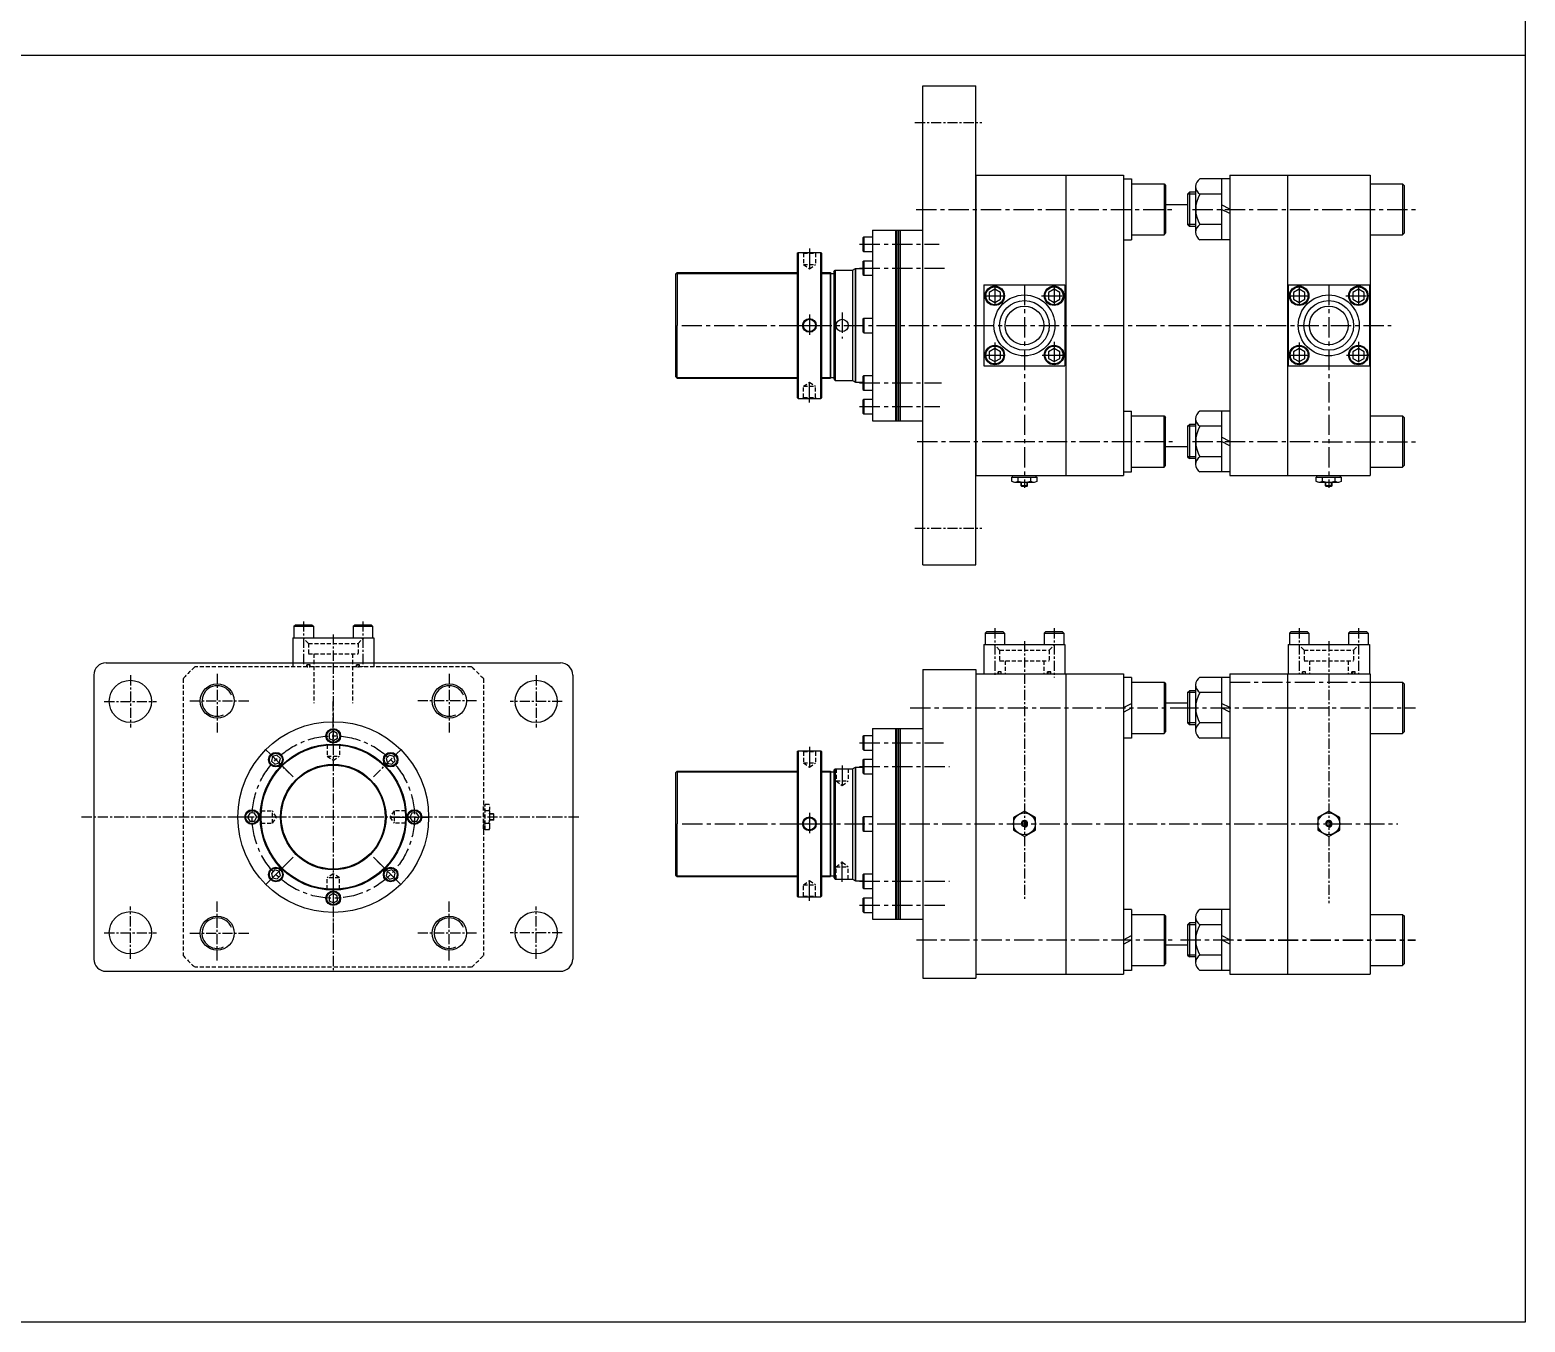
# Model space of a CAD drawing. Extents: x -819 to 9283, y 0 to 5329.
# Drawn here: x 7441 to 9283, y 0 to 1592 of the extents above; entities that cross this region are included whole.
import ezdxf

# ---------------------------------------------------------------- set-up
doc = ezdxf.new("R2010")
doc.units = 0
doc.header["$LTSCALE"] = 10
doc.header["$MEASUREMENT"] = 0
for name, pattern in [('CENTER', [2, 1.25, -0.25, 0.25, -0.25]), ('CENTERX2', [4, 2.5, -0.5, 0.5, -0.5]), ('HIDDENX2', [0.75, 0.5, -0.25])]:
    doc.linetypes.add(name, pattern=pattern)
doc.layers.get('0').update_dxf_attribs({"linetype": 'CONTINUOUS'})
for name, color, linetype in [('CEN', 1, 'CENTERX2'), ('HID', 2, 'HIDDENX2'), ('ML', 7, 'CONTINUOUS')]:
    doc.layers.add(name, color=color, linetype=linetype)

msp = doc.modelspace()

# ---------------------------------------------------------------- linework, layer by layer
for p, q in [((9283.2, 3163.8), (9283.2, 0)), ((9283.2, 1560.3), (0, 1560.3)), ((9283.2, 0), (0, 0))]:
    msp.add_line(p, q)
at = {"color": 7, "linetype": 'Continuous'}
for p, q in [((8650.8, 1035.8), (8650.8, 1040.9)), ((8650.8, 1040.9), (8657.1, 1040.9)), ((8651.8, 1040.9), (8651.8, 1042.9)), ((8651.8, 1042.9), (8680.9, 1042.9)), ((8653.9, 1034.9), (8678.8, 1034.9)), ((8657.1, 1040.9), (8681.9, 1040.9)), ((8658.6, 1035.8), (8658.6, 1040.9)), ((8662.3, 1035.1), (8662.3, 1035.1)), ((8662.3, 1030.4), (8662.3, 1034.9)), ((8670.3, 1030.4), (8670.3, 1034.9)), ((8674.1, 1035.8), (8674.1, 1040.9)), ((8680.9, 1040.9), (8680.9, 1042.9)), ((8681.9, 1035.8), (8681.9, 1040.9)), ((9025.8, 1035.8), (9025.8, 1040.9)), ((9025.8, 1040.9), (9032.1, 1040.9)), ((9026.8, 1040.9), (9026.8, 1042.9)), ((9026.8, 1042.9), (9055.9, 1042.9)), ((9028.9, 1034.9), (9053.8, 1034.9)), ((9032.1, 1040.9), (9056.9, 1040.9)), ((9033.6, 1035.8), (9033.6, 1040.9)), ((9037.3, 1035.1), (9037.3, 1035.1)), ((9037.3, 1030.4), (9037.3, 1034.9)), ((9045.3, 1030.4), (9045.3, 1034.9)), ((9049.1, 1035.8), (9049.1, 1040.9)), ((9055.9, 1040.9), (9055.9, 1042.9)), ((9056.9, 1035.8), (9056.9, 1040.9)), ((8662.3, 1030.4), (8662.8, 1029.9)), ((8670.3, 1030.4), (8662.3, 1030.4)), ((8662.8, 1029.9), (8669.8, 1029.9)), ((8670.3, 1030.4), (8669.8, 1029.9)), ((9037.3, 1030.4), (9037.8, 1029.9)), ((9045.3, 1030.4), (9037.3, 1030.4)), ((9037.8, 1029.9), (9044.8, 1029.9)), ((9045.3, 1030.4), (9044.8, 1029.9))]:
    msp.add_line(p, q, dxfattribs=at)
for points in [[(8652.8, 606), (8666.3, 598.3), (8679.8, 606), (8679.8, 621.6), (8666.3, 629.4), (8652.8, 621.6)], [(9027.8, 606), (9041.3, 598.3), (9054.8, 606), (9054.8, 621.6), (9041.3, 629.4), (9027.8, 621.6)], [(8664.9, 616.3), (8663.5, 613.8), (8664.9, 611.3), (8667.8, 611.3), (8669.2, 613.8), (8667.8, 616.3)], [(9039.9, 616.3), (9038.5, 613.8), (9039.9, 611.3), (9042.8, 611.3), (9044.2, 613.8), (9042.8, 616.3)]]:
    msp.add_lwpolyline(points, close=True, dxfattribs=at)
for centre, radius in [((8666.3, 613.8), 13.5), ((9041.3, 613.8), 13.5), ((8666.3, 613.8), 3.5), ((9041.3, 613.8), 3.5)]:
    msp.add_circle(centre, radius, dxfattribs=at)
for centre, radius, start, end in [((8653.9, 1040.5), 5.62, 235.6158, 270), ((8654.7, 1043.1), 8.22, 241.7006, 298.2994), ((8666.3, 1066.2), 31.3, 255.6172, 270.0141), ((8666.4, 1066.2), 31.3, 269.9859, 284.3828), ((8678, 1043.1), 8.22, 241.7006, 298.2994), ((9028.9, 1040.5), 5.62, 235.6158, 270), ((9029.7, 1043.1), 8.22, 241.7006, 298.2994), ((9041.3, 1066.2), 31.3, 255.6172, 270.0141), ((9041.4, 1066.2), 31.3, 269.9859, 284.3828), ((9053, 1043.1), 8.22, 241.7006, 298.2994)]:
    msp.add_arc(centre, radius, start, end, dxfattribs=at)
at = {"layer": 'CEN'}
for p, q in [((8532.8, 1370.9), (8852.3, 1370.9)), ((8873.3, 1370.9), (9148.3, 1370.9)), ((8463.3, 1327.9), (8561.3, 1327.9)), ((8401.4, 1322.7), (8401.4, 1294.3)), ((8463.3, 1298.6), (8567.7, 1298.6)), ((8629.8, 1277.9), (8629.8, 1249.1)), ((8666.3, 1277.9), (8666.3, 1027.9)), ((8702.8, 1277.9), (8702.8, 1248.7)), ((9004.8, 1277.9), (9004.8, 1249.1)), ((9041.3, 1277.9), (9041.3, 1027.9)), ((9077.8, 1277.9), (9077.8, 1248.7)), ((8616.3, 1264.4), (8645, 1264.4)), ((8687.3, 1264.4), (8716.3, 1264.4)), ((8991.3, 1264.4), (9020, 1264.4)), ((9062.3, 1264.4), (9091.3, 1264.4)), ((8401.4, 1241.3), (8401.4, 1214.4)), ((8441.8, 1243.9), (8441.8, 1211.8)), ((8244, 1227.9), (9118, 1227.9)), ((8380.8, 1227.9), (8422, 1227.9)), ((8380.8, 1227.9), (8422, 1227.9)), ((8384.8, 1227.9), (8426, 1227.9)), ((8384.8, 1227.9), (8426, 1227.9)), ((8629.8, 1206.8), (8629.8, 1177.9)), ((8702.8, 1207.6), (8702.8, 1177.9)), ((9004.8, 1206.8), (9004.8, 1177.9)), ((9077.8, 1207.6), (9077.8, 1177.9)), ((8616.3, 1191.4), (8645, 1191.4)), ((8688, 1191.4), (8716.3, 1191.4)), ((8991.3, 1191.4), (9020, 1191.4)), ((9063, 1191.4), (9091.3, 1191.4)), ((8401.4, 1133), (8401.4, 1161.4)), ((8463.3, 1157.1), (8564.3, 1157.1)), ((8463.3, 1127.9), (8561.9, 1127.9)), ((8534.1, 1084.9), (8848.8, 1084.9)), ((8873.3, 1084.9), (9148.3, 1084.5)), ((8919.3, 788.3), (9092.3, 788.3)), ((8525.7, 756.8), (8860.4, 756.8)), ((8855.6, 756.8), (9148.3, 756.8)), ((8401.4, 708.7), (8401.4, 680.3)), ((8463.3, 713.8), (8566.5, 713.8)), ((8441.8, 685.8), (8441.8, 658.2)), ((8463.3, 684.6), (8573.8, 684.6)), ((8401.4, 627.3), (8401.4, 600.4)), ((8244.8, 613.8), (9126.3, 613.8)), ((8380.8, 613.8), (8422, 613.8)), ((8380.8, 613.8), (8422, 613.8)), ((8384.8, 613.8), (8426, 613.8)), ((8384.8, 613.8), (8426, 613.8)), ((8441.8, 542.3), (8441.8, 569.9)), ((8401.4, 519), (8401.4, 547.4)), ((8463.3, 543.1), (8573.8, 543.1)), ((8463.3, 513.8), (8568.8, 513.8)), ((8533.5, 470.8), (8848.2, 470.8)), ((8858.8, 470.8), (9148.3, 470.8)), ((8858.8, 470.8), (9148.3, 470.4))]:
    msp.add_line(p, q, dxfattribs=at)
at = {"layer": 'HID'}
for p, q in [((8392.9, 1317.9), (8393.9, 1316.9)), ((8393.9, 1316.9), (8393.9, 1302.9)), ((8393.9, 1316.9), (8408.9, 1316.9)), ((8409.9, 1317.9), (8408.9, 1316.9)), ((8408.9, 1316.9), (8408.9, 1302.9)), ((8393.9, 1302.9), (8401.4, 1297.7)), ((8393.9, 1302.9), (8408.9, 1302.9)), ((8401.4, 1297.7), (8408.9, 1302.9)), ((8393.9, 1152.9), (8401.4, 1158)), ((8393.9, 1138.9), (8393.9, 1152.9)), ((8393.9, 1152.9), (8408.9, 1152.9)), ((8401.4, 1158), (8408.9, 1152.9)), ((8408.9, 1138.9), (8408.9, 1152.9)), ((8392.9, 1137.9), (8393.9, 1138.9)), ((8393.9, 1138.9), (8408.9, 1138.9)), ((8409.9, 1137.9), (8408.9, 1138.9)), ((7784.1, 836.2), (7777.2, 843.2)), ((7784.1, 836.2), (7845.2, 836.2)), ((7784.1, 836.2), (7784.1, 823.2)), ((7845.2, 836.2), (7852.2, 843.2)), ((7845.2, 836.2), (7845.2, 823.2)), ((8635.8, 827.9), (8628.8, 834.8)), ((8696.9, 827.9), (8703.8, 834.8)), ((9010.8, 827.9), (9003.8, 834.8)), ((9071.9, 827.9), (9078.8, 834.8)), ((7784.1, 823.2), (7845.2, 823.2)), ((7790.9, 823.2), (7790.9, 762.7)), ((7838.4, 823.2), (7838.4, 762.7)), ((8635.8, 827.9), (8635.8, 814.8)), ((8635.8, 827.9), (8696.9, 827.9)), ((8635.8, 814.8), (8696.9, 814.8)), ((8642.6, 814.8), (8642.6, 798.8)), ((8690.1, 814.8), (8690.1, 798.8)), ((8696.9, 827.9), (8696.9, 814.8)), ((9010.8, 827.9), (9071.9, 827.9)), ((9010.8, 827.9), (9010.8, 814.8)), ((9010.8, 814.8), (9071.9, 814.8)), ((9017.6, 814.8), (9017.6, 798.8)), ((9065.1, 814.8), (9065.1, 798.8)), ((9071.9, 827.9), (9071.9, 814.8)), ((7629.7, 792.7), (7629.7, 451.6)), ((7985.2, 807.2), (7644.1, 807.2)), ((7786.2, 809.6), (7782.2, 809.6)), ((7782.2, 807.2), (7782.2, 809.6)), ((7786.2, 807.2), (7786.2, 809.6)), ((7843.2, 807.2), (7843.2, 809.6)), ((7843.2, 809.6), (7847.2, 809.6)), ((7847.2, 809.6), (7843.2, 809.6)), ((7843.2, 807.2), (7843.2, 809.6)), ((7847.2, 807.2), (7847.2, 809.6)), ((7847.2, 807.2), (7847.2, 809.6)), ((7999.7, 792.7), (7999.7, 451.6)), ((8637.8, 801.2), (8633.8, 801.2)), ((8633.8, 798.8), (8633.8, 801.2)), ((8637.8, 798.8), (8637.8, 801.2)), ((8694.8, 798.8), (8694.8, 801.2)), ((8694.8, 801.2), (8698.8, 801.2)), ((8698.8, 801.2), (8694.8, 801.2)), ((8694.8, 798.8), (8694.8, 801.2)), ((8698.8, 798.8), (8698.8, 801.2)), ((8698.8, 798.8), (8698.8, 801.2)), ((9012.8, 801.2), (9008.8, 801.2)), ((9008.8, 798.8), (9008.8, 801.2)), ((9012.8, 798.8), (9012.8, 801.2)), ((9069.8, 798.8), (9069.8, 801.2)), ((9069.8, 801.2), (9073.8, 801.2)), ((9073.8, 801.2), (9069.8, 801.2)), ((9069.8, 798.8), (9069.8, 801.2)), ((9073.8, 798.8), (9073.8, 801.2)), ((9073.8, 798.8), (9073.8, 801.2)), ((7806.5, 711.8), (7807.2, 711.2)), ((7807.2, 711.2), (7807.2, 697.2)), ((7807.2, 711.2), (7822.2, 711.2)), ((7822.8, 711.8), (7822.2, 711.2)), ((7822.2, 711.2), (7822.2, 697.2)), ((8392.9, 703.8), (8393.9, 702.8)), ((8393.9, 702.8), (8393.9, 688.8)), ((8393.9, 702.8), (8408.9, 702.8)), ((8409.9, 703.8), (8408.9, 702.8)), ((8408.9, 702.8), (8408.9, 688.8)), ((7807.2, 697.2), (7814.7, 692)), ((7807.2, 697.2), (7822.2, 697.2)), ((7814.7, 692), (7822.2, 697.2)), ((8393.9, 688.8), (8401.4, 683.7)), ((8393.9, 688.8), (8408.9, 688.8)), ((8401.4, 683.7), (8408.9, 688.8)), ((8434.3, 681.8), (8434.3, 666.8)), ((8449.3, 681.8), (8449.3, 666.8)), ((8434.3, 666.8), (8441.8, 661)), ((8434.3, 666.8), (8449.3, 666.8)), ((8441.8, 661), (8449.3, 666.8)), ((7725, 630.3), (7725.7, 629.7)), ((7725.7, 629.7), (7739.7, 629.7)), ((7725.7, 614.7), (7725.7, 629.7)), ((7744.8, 622.2), (7739.7, 629.7)), ((7739.7, 614.7), (7739.7, 629.7)), ((7889.7, 629.7), (7884.5, 622.2)), ((7903.7, 629.7), (7889.7, 629.7)), ((7889.7, 629.7), (7889.7, 614.7)), ((7904.3, 630.3), (7903.7, 629.7)), ((7903.7, 629.7), (7903.7, 614.7)), ((7999.7, 607.6), (7999.7, 636.7)), ((8001.7, 636.7), (7999.7, 636.7)), ((8006.7, 637.7), (8001.7, 637.7)), ((8001.7, 612.9), (8001.7, 637.7)), ((8006.7, 629.9), (8001.7, 629.9)), ((8007.7, 609.7), (8007.7, 634.6)), ((7725, 614), (7725.7, 614.7)), ((7725.7, 614.7), (7739.7, 614.7)), ((7739.7, 614.7), (7744.8, 622.2)), ((7884.5, 622.2), (7889.7, 614.7)), ((7903.7, 614.7), (7889.7, 614.7)), ((7904.3, 614), (7903.7, 614.7)), ((8006.7, 614.4), (8001.7, 614.4)), ((8001.7, 606.6), (8001.7, 612.9)), ((8012.2, 626.2), (8007.4, 626.2)), ((8012.2, 618.2), (8007.4, 618.2)), ((8012.7, 625.7), (8007.5, 625.7)), ((8012.7, 618.7), (8007.5, 618.7)), ((8012.2, 626.2), (8012.7, 625.7)), ((8012.2, 626.2), (8012.2, 618.2)), ((8012.2, 618.2), (8012.7, 618.7)), ((8012.7, 618.7), (8012.7, 625.7)), ((8001.7, 607.6), (7999.7, 607.6)), ((8006.7, 606.6), (8001.7, 606.6)), ((8434.3, 560.8), (8441.8, 566.7)), ((8434.3, 560.8), (8449.3, 560.8)), ((8434.3, 545.8), (8434.3, 560.8)), ((8441.8, 566.7), (8449.3, 560.8)), ((8449.3, 545.8), (8449.3, 560.8)), ((7814.7, 552.3), (7807.2, 547.2)), ((7807.2, 533.2), (7807.2, 547.2)), ((7822.2, 547.2), (7807.2, 547.2)), ((7822.2, 547.2), (7814.7, 552.3)), ((7822.2, 533.2), (7822.2, 547.2)), ((8393.9, 538.8), (8401.4, 544)), ((8393.9, 524.8), (8393.9, 538.8)), ((8393.9, 538.8), (8408.9, 538.8)), ((8401.4, 544), (8408.9, 538.8)), ((8408.9, 524.8), (8408.9, 538.8)), ((7806.5, 532.5), (7807.2, 533.2)), ((7822.2, 533.2), (7807.2, 533.2)), ((7822.8, 532.5), (7822.2, 533.2)), ((8392.9, 523.8), (8393.9, 524.8)), ((8393.9, 524.8), (8408.9, 524.8)), ((8409.9, 523.8), (8408.9, 524.8)), ((7985.2, 437.2), (7644.1, 437.2))]:
    msp.add_line(p, q, dxfattribs=at)
for centre, radius, start, end in [((7814.7, 622.2), 251.6, 132.6752, 137.3248), ((7783.5, 808.4), 1.2, 90, 270), ((7784.8, 808.4), 1.2, 270, 90), ((7844.5, 808.4), 1.2, 90, 270), ((7845.9, 808.4), 1.2, 270, 90), ((7814.7, 622.2), 251.6, 42.6752, 47.3248), ((8635.2, 800), 1.2, 90, 270), ((8636.5, 800), 1.2, 270, 90), ((8696.2, 800), 1.2, 90, 270), ((8697.5, 800), 1.2, 270, 90), ((9010.2, 800), 1.2, 90, 270), ((9011.5, 800), 1.2, 270, 90), ((9071.2, 800), 1.2, 90, 270), ((9072.5, 800), 1.2, 270, 90), ((7999.5, 633.8), 8.22, 331.7006, 28.2994), ((7976.3, 622.2), 31.3, 359.9859, 14.3828), ((7976.3, 622.1), 31.3, 345.6172, 0.0141), ((7999.5, 610.5), 8.22, 331.7006, 28.2994), ((8002.1, 609.7), 5.62, 325.6158, 0), ((7814.7, 622.2), 251.6, 222.6752, 227.3248), ((7814.7, 622.2), 251.6, 312.6752, 317.3248)]:
    msp.add_arc(centre, radius, start, end, dxfattribs=at)
at = {"layer": 'ML'}
for p, q in [((8541.3, 932.9), (8541.3, 1522.9)), ((8541.3, 1522.9), (8606.3, 1522.9)), ((8606.3, 932.9), (8606.3, 1522.9)), ((8606.3, 1412.9), (8788.3, 1412.9)), ((8606.3, 1412.9), (8606.3, 1042.9)), ((8717.3, 1412.9), (8717.3, 1042.9)), ((8788.3, 1412.9), (8788.3, 1042.9)), ((8788.3, 1408.4), (8798.3, 1408.4)), ((8798.3, 1408.4), (8798.3, 1333.4)), ((8798.3, 1402.4), (8838.3, 1402.4)), ((8798.3, 1402.4), (8838.3, 1402.4)), ((8838.3, 1402.4), (8838.3, 1339.4)), ((8838.3, 1402.4), (8840.3, 1400.4)), ((8840.3, 1400.4), (8840.3, 1341.4)), ((8919.3, 1408.4), (8882.3, 1408.4)), ((8909.3, 1408.4), (8909.3, 1333.4)), ((8919.3, 1412.9), (9092.3, 1412.9)), ((8919.3, 1412.9), (8919.3, 1042.9)), ((8990.3, 1412.9), (8990.3, 1042.9)), ((9092.3, 1412.9), (9092.3, 1042.9)), ((9092.3, 1402.4), (9132.3, 1402.4)), ((9092.3, 1402.4), (9132.3, 1402.4)), ((9132.3, 1402.4), (9132.3, 1339.4)), ((9132.3, 1402.4), (9134.3, 1400.4)), ((9134.3, 1400.4), (9134.3, 1341.4)), ((8867.3, 1389.6), (8869.6, 1391.9)), ((8867.3, 1389.6), (8867.3, 1352.1)), ((8877.3, 1391.9), (8869.6, 1391.9)), ((8869.6, 1391.9), (8869.6, 1349.9)), ((8877.3, 1399.6), (8877.3, 1342.3)), ((8909.3, 1389.6), (8882.3, 1389.6)), ((8840.3, 1376.9), (8867.3, 1376.9)), ((8479.3, 1345.4), (8541.3, 1345.4)), ((8479.3, 1345.4), (8479.3, 1110.4)), ((8507.3, 1345.4), (8507.3, 1110.4)), ((8509.3, 1345.4), (8509.3, 1110.4)), ((8511.3, 1345.4), (8511.3, 1110.4)), ((8513.3, 1345.4), (8513.3, 1110.4)), ((8867.3, 1352.1), (8869.6, 1349.9)), ((8877.3, 1349.9), (8869.6, 1349.9)), ((8909.3, 1352.1), (8882.3, 1352.1)), ((8467.3, 1335.9), (8468.3, 1336.9)), ((8467.3, 1335.9), (8467.3, 1319.9)), ((8468.3, 1336.9), (8479.3, 1336.9)), ((8468.3, 1336.9), (8468.3, 1318.9)), ((8788.3, 1333.4), (8798.3, 1333.4)), ((8798.3, 1339.4), (8838.3, 1339.4)), ((8838.3, 1339.4), (8840.3, 1341.4)), ((8919.3, 1333.4), (8882.3, 1333.4)), ((9092.3, 1339.4), (9132.3, 1339.4)), ((9132.3, 1339.4), (9134.3, 1341.4)), ((8386.4, 1316.9), (8387.4, 1317.9)), ((8386.4, 1316.9), (8386.4, 1138.9)), ((8387.4, 1317.9), (8415.4, 1317.9)), ((8387.4, 1317.9), (8387.4, 1137.9)), ((8416.4, 1316.9), (8415.4, 1317.9)), ((8415.4, 1137.9), (8415.4, 1317.9)), ((8416.4, 1316.9), (8416.4, 1138.9)), ((8467.3, 1319.9), (8468.3, 1318.9)), ((8467.3, 1319.9), (8468.3, 1318.9)), ((8468.3, 1318.9), (8479.3, 1318.9)), ((8468.3, 1318.9), (8479.3, 1318.9)), ((8236.3, 1290.9), (8238.3, 1292.9)), ((8236.3, 1290.9), (8236.3, 1164.9)), ((8238.3, 1292.9), (8386.4, 1292.9)), ((8238.3, 1292.9), (8238.3, 1227.9)), ((8416.4, 1292.9), (8427.3, 1292.9)), ((8427.3, 1292.9), (8427.3, 1162.9)), ((8427.3, 1162.9), (8427.3, 1292.9)), ((8427.3, 1291.9), (8431.3, 1291.9)), ((8431.3, 1293.9), (8433.3, 1295.9)), ((8431.3, 1293.9), (8431.3, 1161.9)), ((8431.3, 1291.9), (8431.3, 1161.9)), ((8433.3, 1295.9), (8433.3, 1159.9)), ((8433.3, 1295.9), (8454.3, 1295.9)), ((8454.3, 1295.9), (8458.3, 1297.9)), ((8454.3, 1295.9), (8457.3, 1297.4)), ((8454.3, 1295.9), (8454.3, 1159.9)), ((8458.3, 1297.9), (8458.3, 1157.9)), ((8458.3, 1297.9), (8467.3, 1297.9)), ((8458.3, 1157.9), (8458.3, 1297.9)), ((8467.3, 1306.6), (8468.3, 1307.6)), ((8467.3, 1306.6), (8468.3, 1307.6)), ((8467.3, 1306.6), (8467.3, 1290.6)), ((8467.3, 1306.6), (8467.3, 1290.6)), ((8467.3, 1290.6), (8468.3, 1289.6)), ((8467.3, 1290.6), (8468.3, 1289.6)), ((8468.3, 1307.6), (8468.3, 1289.6)), ((8468.3, 1307.6), (8479.3, 1307.6)), ((8468.3, 1307.6), (8479.3, 1307.6)), ((8468.3, 1307.6), (8468.3, 1289.6)), ((8468.3, 1289.6), (8479.3, 1289.6)), ((8468.3, 1289.6), (8479.3, 1289.6)), ((8616.3, 1277.9), (8616.3, 1177.9)), ((8616.3, 1277.9), (8716.3, 1277.9)), ((8716.3, 1277.9), (8716.3, 1177.9)), ((8991.3, 1277.9), (8991.3, 1177.9)), ((8991.3, 1277.9), (9091.3, 1277.9)), ((9091.3, 1277.9), (9091.3, 1177.9)), ((8467.3, 1235.9), (8468.3, 1236.9)), ((8467.3, 1235.9), (8468.3, 1236.9)), ((8467.3, 1235.9), (8467.3, 1219.9)), ((8467.3, 1235.9), (8467.3, 1219.9)), ((8468.3, 1236.9), (8468.3, 1218.9)), ((8468.3, 1236.9), (8479.3, 1236.9)), ((8468.3, 1236.9), (8468.3, 1218.9)), ((8468.3, 1236.9), (8479.3, 1236.9)), ((8238.3, 1162.9), (8238.3, 1227.9)), ((8467.3, 1219.9), (8468.3, 1218.9)), ((8467.3, 1219.9), (8468.3, 1218.9)), ((8468.3, 1218.9), (8479.3, 1218.9)), ((8468.3, 1218.9), (8479.3, 1218.9)), ((8236.3, 1164.9), (8238.3, 1162.9)), ((8238.3, 1162.9), (8386.4, 1162.9)), ((8416.4, 1162.9), (8427.3, 1162.9)), ((8427.3, 1163.9), (8431.3, 1163.9)), ((8431.3, 1161.9), (8433.3, 1159.9)), ((8431.3, 1161.9), (8433.3, 1159.9)), ((8467.3, 1165.1), (8468.3, 1166.1)), ((8467.3, 1165.1), (8468.3, 1166.1)), ((8467.3, 1165.1), (8467.3, 1149.1)), ((8467.3, 1165.1), (8467.3, 1149.1)), ((8468.3, 1166.1), (8468.3, 1148.1)), ((8468.3, 1166.1), (8479.3, 1166.1)), ((8468.3, 1166.1), (8479.3, 1166.1)), ((8468.3, 1166.1), (8468.3, 1148.1)), ((8616.3, 1177.9), (8716.3, 1177.9)), ((8991.3, 1177.9), (9091.3, 1177.9)), ((8433.3, 1159.9), (8454.3, 1159.9)), ((8454.3, 1159.9), (8458.3, 1157.9)), ((8458.3, 1157.9), (8467.3, 1157.9)), ((8467.3, 1149.1), (8468.3, 1148.1)), ((8467.3, 1149.1), (8468.3, 1148.1)), ((8468.3, 1148.1), (8479.3, 1148.1)), ((8468.3, 1148.1), (8479.3, 1148.1)), ((8386.4, 1138.9), (8387.4, 1137.9)), ((8387.4, 1137.9), (8415.4, 1137.9)), ((8416.4, 1138.9), (8415.4, 1137.9)), ((8467.3, 1135.9), (8468.3, 1136.9)), ((8467.3, 1135.9), (8468.3, 1136.9)), ((8467.3, 1135.9), (8467.3, 1119.9)), ((8468.3, 1136.9), (8479.3, 1136.9)), ((8468.3, 1136.9), (8468.3, 1118.9)), ((8468.3, 1136.9), (8479.3, 1136.9)), ((8467.3, 1119.9), (8468.3, 1118.9)), ((8468.3, 1118.9), (8479.3, 1118.9)), ((8479.3, 1110.4), (8541.3, 1110.4)), ((8788.3, 1122.4), (8798.3, 1122.4)), ((8798.3, 1047.4), (8798.3, 1122.4)), ((8798.3, 1116.4), (8838.3, 1116.4)), ((8838.3, 1053.4), (8838.3, 1116.4)), ((8838.3, 1116.4), (8840.3, 1114.4)), ((8840.3, 1055.4), (8840.3, 1114.4)), ((8867.3, 1103.6), (8869.6, 1105.9)), ((8869.6, 1105.9), (8869.6, 1063.9)), ((8877.3, 1105.9), (8869.6, 1105.9)), ((8877.3, 1113.6), (8877.3, 1056.3)), ((8919.3, 1122.4), (8882.3, 1122.4)), ((8909.3, 1122.4), (8909.3, 1047.4)), ((9092.3, 1116.4), (9132.3, 1116.4)), ((9132.3, 1116.4), (9132.3, 1053.4)), ((9132.3, 1116.4), (9134.3, 1114.4)), ((9134.3, 1114.4), (9134.3, 1055.4)), ((8867.3, 1103.6), (8867.3, 1066.1)), ((8909.3, 1103.6), (8882.3, 1103.6)), ((8840.3, 1078.9), (8867.3, 1078.9)), ((8798.3, 1053.4), (8838.3, 1053.4)), ((8798.3, 1053.4), (8838.3, 1053.4)), ((8838.3, 1053.4), (8840.3, 1055.4)), ((8867.3, 1066.1), (8869.6, 1063.9)), ((8877.3, 1063.9), (8869.6, 1063.9)), ((8909.3, 1066.1), (8882.3, 1066.1)), ((9092.3, 1053.4), (9132.3, 1053.4)), ((9132.3, 1053.4), (9134.3, 1055.4)), ((8606.3, 1042.9), (8788.3, 1042.9)), ((8788.3, 1047.4), (8798.3, 1047.4)), ((8919.3, 1047.4), (8882.3, 1047.4)), ((8919.3, 1042.9), (9092.3, 1042.9)), ((8541.3, 932.9), (8606.3, 932.9)), ((7766.2, 857.2), (7768.2, 859.2)), ((7766.2, 857.2), (7790.2, 857.2)), ((7766.2, 857.2), (7766.2, 843.2)), ((7768.2, 859.2), (7788.2, 859.2)), ((7788.2, 859.2), (7790.2, 857.2)), ((7790.2, 857.2), (7790.2, 843.2)), ((7839.2, 857.2), (7841.2, 859.2)), ((7839.2, 857.2), (7863.2, 857.2)), ((7839.2, 857.2), (7839.2, 843.2)), ((7841.2, 859.2), (7861.2, 859.2)), ((7861.2, 859.2), (7863.2, 857.2)), ((7863.2, 857.2), (7863.2, 843.2)), ((8617.8, 848.8), (8619.8, 850.8)), ((8617.8, 848.8), (8617.8, 834.8)), ((8617.8, 848.8), (8641.8, 848.8)), ((8619.8, 850.8), (8639.8, 850.8)), ((8639.8, 850.8), (8641.8, 848.8)), ((8641.8, 848.8), (8641.8, 834.8)), ((8690.8, 848.8), (8692.8, 850.8)), ((8690.8, 848.8), (8690.8, 834.8)), ((8690.8, 848.8), (8714.8, 848.8)), ((8692.8, 850.8), (8712.8, 850.8)), ((8712.8, 850.8), (8714.8, 848.8)), ((8714.8, 848.8), (8714.8, 834.8)), ((8992.8, 848.8), (8994.8, 850.8)), ((8992.8, 848.8), (9016.8, 848.8)), ((8992.8, 848.8), (8992.8, 834.8)), ((8994.8, 850.8), (9014.8, 850.8)), ((9014.8, 850.8), (9016.8, 848.8)), ((9016.8, 848.8), (9016.8, 834.8)), ((9065.8, 848.8), (9067.8, 850.8)), ((9065.8, 848.8), (9089.8, 848.8)), ((9065.8, 848.8), (9065.8, 834.8)), ((9067.8, 850.8), (9087.8, 850.8)), ((9087.8, 850.8), (9089.8, 848.8)), ((9089.8, 848.8), (9089.8, 834.8)), ((7764.7, 843.2), (7864.7, 843.2)), ((7764.7, 843.2), (7764.7, 807.2)), ((7864.7, 843.2), (7864.7, 807.2)), ((8616.3, 834.8), (8716.3, 834.8)), ((8616.3, 834.8), (8616.3, 798.8)), ((8716.3, 834.8), (8716.3, 798.8)), ((8991.3, 834.8), (9091.3, 834.8)), ((8991.3, 834.8), (8991.3, 798.8)), ((9091.3, 834.8), (9091.3, 798.8)), ((7534.7, 812.2), (8094.7, 812.2)), ((7519.7, 797.2), (7519.7, 447.2)), ((8109.7, 797.2), (8109.7, 447.2)), ((8541.3, 803.8), (8541.3, 423.8)), ((8541.3, 803.8), (8606.3, 803.8)), ((8606.3, 803.8), (8606.3, 423.8)), ((8606.3, 798.8), (8788.3, 798.8)), ((8606.3, 798.8), (8606.3, 428.8)), ((8606.3, 798.8), (8788.3, 798.8)), ((8717.3, 798.8), (8717.3, 428.8)), ((8788.3, 798.8), (8788.3, 428.8)), ((8798.3, 794.3), (8788.3, 794.3)), ((8798.3, 794.3), (8798.3, 719.3)), ((8919.3, 794.3), (8882.3, 794.3)), ((8909.3, 794.3), (8909.3, 719.3)), ((8919.3, 798.8), (8919.3, 428.8)), ((8919.3, 798.8), (9092.3, 798.8)), ((8919.3, 798.8), (9092.3, 798.8)), ((8990.3, 798.8), (8990.3, 428.8)), ((9092.3, 798.8), (9092.3, 428.8)), ((8798.3, 788.3), (8838.3, 788.3)), ((8838.3, 788.3), (8838.3, 725.3)), ((8838.3, 788.3), (8840.3, 786.3)), ((8840.3, 786.3), (8840.3, 727.3)), ((8867.3, 775.6), (8869.6, 777.8)), ((8867.3, 775.6), (8867.3, 738.1)), ((8877.3, 777.8), (8869.6, 777.8)), ((8869.6, 777.8), (8869.6, 735.8)), ((8877.3, 785.6), (8877.3, 728.3)), ((8909.3, 775.6), (8882.3, 775.6)), ((9092.3, 788.3), (9132.3, 788.3)), ((9092.3, 788.3), (9132.3, 788.3)), ((9132.3, 788.3), (9132.3, 725.3)), ((9132.3, 788.3), (9134.3, 786.3)), ((9134.3, 786.3), (9134.3, 727.3)), ((8840.3, 762.8), (8867.3, 762.8)), ((8867.3, 738.1), (8869.6, 735.8)), ((8909.3, 738.1), (8882.3, 738.1)), ((8467.3, 721.8), (8468.3, 722.8)), ((8467.3, 721.8), (8467.3, 705.8)), ((8468.3, 722.8), (8479.3, 722.8)), ((8468.3, 722.8), (8468.3, 704.8)), ((8479.3, 731.3), (8541.3, 731.3)), ((8479.3, 731.3), (8479.3, 496.3)), ((8507.3, 731.3), (8507.3, 496.3)), ((8509.3, 731.3), (8509.3, 496.3)), ((8511.3, 731.3), (8511.3, 496.3)), ((8511.3, 731.3), (8511.3, 496.3)), ((8513.3, 731.3), (8513.3, 496.3)), ((8798.3, 719.3), (8788.3, 719.3)), ((8798.3, 725.3), (8838.3, 725.3)), ((8838.3, 725.3), (8840.3, 727.3)), ((8877.3, 735.8), (8869.6, 735.8)), ((8919.3, 719.3), (8882.3, 719.3)), ((9092.3, 725.3), (9132.3, 725.3)), ((9132.3, 725.3), (9134.3, 727.3)), ((8386.4, 702.8), (8387.4, 703.8)), ((8386.4, 702.8), (8386.4, 524.8)), ((8387.4, 703.8), (8415.4, 703.8)), ((8387.4, 703.8), (8387.4, 523.8)), ((8416.4, 702.8), (8415.4, 703.8)), ((8415.4, 523.8), (8415.4, 703.8)), ((8416.4, 702.8), (8416.4, 524.8)), ((8467.3, 705.8), (8468.3, 704.8)), ((8468.3, 704.8), (8479.3, 704.8)), ((8431.3, 679.8), (8433.3, 681.8)), ((8433.3, 681.8), (8433.3, 545.8)), ((8433.3, 681.8), (8454.3, 681.8)), ((8454.3, 681.8), (8458.3, 683.8)), ((8454.3, 681.8), (8457.3, 683.3)), ((8454.3, 681.8), (8454.3, 545.8)), ((8458.3, 683.8), (8458.3, 543.8)), ((8458.3, 683.8), (8467.3, 683.8)), ((8458.3, 543.8), (8458.3, 683.8)), ((8467.3, 692.6), (8468.3, 693.6)), ((8467.3, 692.6), (8467.3, 676.6)), ((8468.3, 693.6), (8479.3, 693.6)), ((8468.3, 693.6), (8468.3, 675.6)), ((8236.3, 676.8), (8238.3, 678.8)), ((8236.3, 676.8), (8236.3, 550.8)), ((8238.3, 678.8), (8386.4, 678.8)), ((8238.3, 678.8), (8238.3, 613.8)), ((8416.4, 678.8), (8427.3, 678.8)), ((8427.3, 678.8), (8427.3, 548.8)), ((8427.3, 548.8), (8427.3, 678.8)), ((8427.3, 677.8), (8431.3, 677.8)), ((8431.3, 679.8), (8431.3, 547.8)), ((8431.3, 677.8), (8431.3, 547.8)), ((8467.3, 676.6), (8468.3, 675.6)), ((8468.3, 675.6), (8479.3, 675.6)), ((7999.7, 614.1), (7999.7, 600.2)), ((8238.3, 548.8), (8238.3, 613.8)), ((8467.3, 621.8), (8468.3, 622.8)), ((8467.3, 621.8), (8467.3, 605.8)), ((8468.3, 622.8), (8468.3, 604.8)), ((8468.3, 622.8), (8479.3, 622.8)), ((8467.3, 605.8), (8468.3, 604.8)), ((8468.3, 604.8), (8479.3, 604.8)), ((8236.3, 550.8), (8238.3, 548.8)), ((8238.3, 548.8), (8386.4, 548.8)), ((8416.4, 548.8), (8427.3, 548.8)), ((8427.3, 549.8), (8431.3, 549.8)), ((8431.3, 547.8), (8433.3, 545.8)), ((8431.3, 547.8), (8433.3, 545.8)), ((8433.3, 545.8), (8454.3, 545.8)), ((8454.3, 545.8), (8458.3, 543.8)), ((8458.3, 543.8), (8467.3, 543.8)), ((8467.3, 551.1), (8468.3, 552.1)), ((8467.3, 551.1), (8467.3, 535.1)), ((8467.3, 535.1), (8468.3, 534.1)), ((8468.3, 552.1), (8479.3, 552.1)), ((8468.3, 552.1), (8468.3, 534.1)), ((8386.4, 524.8), (8387.4, 523.8)), ((8387.4, 523.8), (8415.4, 523.8)), ((8416.4, 524.8), (8415.4, 523.8)), ((8467.3, 521.8), (8468.3, 522.8)), ((8467.3, 521.8), (8467.3, 505.8)), ((8468.3, 534.1), (8479.3, 534.1)), ((8468.3, 522.8), (8479.3, 522.8)), ((8468.3, 522.8), (8468.3, 504.8)), ((8467.3, 505.8), (8468.3, 504.8)), ((8468.3, 504.8), (8479.3, 504.8)), ((8798.3, 508.3), (8788.3, 508.3)), ((8798.3, 508.3), (8798.3, 433.3)), ((8798.3, 502.3), (8838.3, 502.3)), ((8838.3, 502.3), (8838.3, 439.3)), ((8838.3, 502.3), (8840.3, 500.3)), ((8840.3, 500.3), (8840.3, 441.3)), ((8877.3, 499.6), (8877.3, 442.3)), ((8919.3, 508.3), (8882.3, 508.3)), ((8909.3, 508.3), (8909.3, 433.3)), ((9092.3, 502.3), (9132.3, 502.3)), ((9132.3, 502.3), (9132.3, 439.3)), ((9132.3, 502.3), (9134.3, 500.3)), ((9134.3, 500.3), (9134.3, 441.3)), ((8479.3, 496.3), (8541.3, 496.3)), ((8867.3, 489.6), (8869.6, 491.8)), ((8867.3, 489.6), (8867.3, 452.1)), ((8869.6, 491.8), (8869.6, 449.8)), ((8877.3, 491.8), (8869.6, 491.8)), ((8909.3, 489.6), (8882.3, 489.6)), ((8840.3, 464.8), (8867.3, 464.8)), ((8867.3, 452.1), (8869.6, 449.8)), ((8877.3, 449.8), (8869.6, 449.8)), ((8909.3, 452.1), (8882.3, 452.1)), ((7534.7, 432.2), (8094.7, 432.2)), ((8541.3, 423.8), (8606.3, 423.8)), ((8606.3, 428.8), (8788.3, 428.8)), ((8606.3, 428.8), (8788.3, 428.8)), ((8798.3, 433.3), (8788.3, 433.3)), ((8798.3, 439.3), (8838.3, 439.3)), ((8838.3, 439.3), (8840.3, 441.3)), ((8919.3, 433.3), (8882.3, 433.3)), ((8919.3, 428.8), (9092.3, 428.8)), ((8919.3, 428.8), (9092.3, 428.8)), ((9092.3, 439.3), (9132.3, 439.3)), ((9132.3, 439.3), (9134.3, 441.3))]:
    msp.add_line(p, q, dxfattribs=at)
at = {"layer": 'ML', "color": 1, "linetype": 'CENTER'}
for p, q in [((8531.4, 1477.9), (8613.9, 1477.9)), ((8531.4, 977.9), (8613.9, 977.9)), ((7778.2, 863.2), (7778.2, 807.2)), ((7851.2, 863.2), (7851.2, 807.2)), ((8629.8, 854.8), (8629.8, 794.8)), ((8702.8, 854.8), (8702.8, 794)), ((9004.8, 854.8), (9004.8, 798.8)), ((9077.8, 854.8), (9077.8, 798.8)), ((7814.7, 847.2), (7814.7, 803.2)), ((8666.3, 838.8), (8666.3, 519.9)), ((9041.3, 838.8), (9041.3, 516)), ((7814.7, 811.2), (7814.7, 433.2)), ((7564.7, 796.9), (7564.7, 732.4)), ((7671.7, 798.8), (7671.7, 725.8)), ((7957.7, 798.8), (7957.7, 725.8)), ((8064.7, 796.9), (8064.7, 732.4)), ((7532.5, 764.7), (7596.9, 764.7)), ((7638.1, 765.2), (7711.6, 765.2)), ((7814.7, 712.2), (7814.7, 764.7)), ((7991.3, 765.2), (7917.7, 765.2)), ((8096.9, 764.7), (8032.5, 764.7)), ((7765.2, 671.6), (7731.6, 705.2)), ((7864.2, 671.6), (7897.8, 705.2)), ((8117.1, 622.2), (7503.9, 622.2)), ((7765.2, 572.7), (7731.6, 539.1)), ((7864.2, 572.7), (7897.8, 539.1)), ((7671.7, 445.6), (7671.7, 518.5)), ((7814.7, 532.2), (7814.7, 479.7)), ((7957.7, 445.6), (7957.7, 518.5)), ((7564.7, 447.4), (7564.7, 511.9)), ((8064.7, 447.4), (8064.7, 511.9)), ((7532.5, 479.7), (7596.9, 479.7)), ((7638.1, 479.2), (7711.6, 479.2)), ((7991.3, 479.2), (7917.7, 479.2)), ((8096.9, 479.7), (8032.5, 479.7))]:
    msp.add_line(p, q, dxfattribs=at)
at = {"layer": 'ML', "color": 2}
for p, q in [((8877.3, 1389.6), (8867.3, 1389.6)), ((8919.3, 1371), (8909.3, 1376.3)), ((8919.3, 1365.6), (8909.3, 1370.9)), ((8877.3, 1352.1), (8867.3, 1352.1)), ((8237.3, 1291.9), (8386.4, 1291.9)), ((8416.4, 1291.9), (8427.3, 1291.9)), ((8237.3, 1163.9), (8386.4, 1163.9)), ((8416.4, 1163.9), (8427.3, 1163.9)), ((8877.3, 1103.6), (8867.3, 1103.6)), ((8919.3, 1085), (8909.3, 1090.3)), ((8919.3, 1079.6), (8909.3, 1084.9)), ((8877.3, 1066.1), (8867.3, 1066.1)), ((8662.8, 1035), (8662.8, 1035.1)), ((8662.8, 1029.9), (8662.8, 1034.9)), ((8669.8, 1029.9), (8669.8, 1034.9)), ((9037.8, 1035), (9037.8, 1035.1)), ((9037.8, 1029.9), (9037.8, 1034.9)), ((9044.8, 1029.9), (9044.8, 1034.9)), ((8877.3, 775.6), (8867.3, 775.6)), ((8788.3, 757), (8798.3, 762.2)), ((8788.3, 751.6), (8798.3, 756.8)), ((8919.3, 757), (8909.3, 762.2)), ((8919.3, 751.6), (8909.3, 756.8)), ((8877.3, 738.1), (8867.3, 738.1)), ((8237.3, 677.8), (8386.4, 677.8)), ((8416.4, 677.8), (8427.3, 677.8)), ((8237.3, 549.8), (8386.4, 549.8)), ((8416.4, 549.8), (8427.3, 549.8)), ((8877.3, 489.6), (8867.3, 489.6)), ((8788.3, 471), (8798.3, 476.2)), ((8788.3, 465.6), (8798.3, 470.8)), ((8919.3, 471), (8909.3, 476.2)), ((8919.3, 465.6), (8909.3, 470.8)), ((8877.3, 452.1), (8867.3, 452.1))]:
    msp.add_line(p, q, dxfattribs=at)
at = {"layer": 'ML', "color": 1, "linetype": 'CENTERX2'}
for p, q in [((7765.2, 671.6), (7731.6, 705.2)), ((7744.7, 622.2), (7697.2, 622.2)), ((7744.7, 622.2), (7697.2, 622.2)), ((7884.7, 622.2), (7932.2, 622.2)), ((7884.7, 622.2), (7932.2, 622.2)), ((7765.2, 572.7), (7731.6, 539.1)), ((7864.2, 572.7), (7897.8, 539.1)), ((7814.7, 552.2), (7814.7, 504.7)), ((7814.7, 552.2), (7814.7, 504.7))]:
    msp.add_line(p, q, dxfattribs=at)
at = {"layer": 'ML'}
for points in [[(8622.8, 1260.3), (8629.8, 1256.3), (8636.8, 1260.3), (8636.8, 1268.4), (8629.8, 1272.4), (8622.8, 1268.4)], [(8695.8, 1260.3), (8702.8, 1256.3), (8709.8, 1260.3), (8709.8, 1268.4), (8702.8, 1272.4), (8695.8, 1268.4)], [(8997.8, 1260.3), (9004.8, 1256.3), (9011.8, 1260.3), (9011.8, 1268.4), (9004.8, 1272.4), (8997.8, 1268.4)], [(9070.8, 1260.3), (9077.8, 1256.3), (9084.8, 1260.3), (9084.8, 1268.4), (9077.8, 1272.4), (9070.8, 1268.4)], [(8622.8, 1187.3), (8629.8, 1183.3), (8636.8, 1187.3), (8636.8, 1195.4), (8629.8, 1199.4), (8622.8, 1195.4)], [(8695.8, 1187.3), (8702.8, 1183.3), (8709.8, 1187.3), (8709.8, 1195.4), (8702.8, 1199.4), (8695.8, 1195.4)], [(8997.8, 1187.3), (9004.8, 1183.3), (9011.8, 1187.3), (9011.8, 1195.4), (9004.8, 1199.4), (8997.8, 1195.4)], [(9070.8, 1187.3), (9077.8, 1183.3), (9084.8, 1187.3), (9084.8, 1195.4), (9077.8, 1199.4), (9070.8, 1195.4)], [(7809.8, 719.1), (7814.8, 716.4), (7819.8, 719.4), (7819.6, 725.2), (7814.5, 727.9), (7809.6, 724.9)], [(7742.6, 687.2), (7748.2, 688.9), (7749.5, 694.5), (7745.3, 698.5), (7739.8, 696.8), (7738.4, 691.2)], [(7879.8, 694.2), (7881.4, 688.7), (7887, 687.3), (7891, 691.5), (7889.4, 697), (7883.8, 698.4)], [(7717.7, 617.2), (7720.5, 622.3), (7717.4, 627.2), (7711.7, 627.1), (7708.9, 622), (7711.9, 617.1)], [(7911.7, 627.1), (7908.9, 622), (7911.9, 617.1), (7917.7, 617.2), (7920.5, 622.3), (7917.4, 627.2)], [(7749.6, 550.1), (7748, 555.6), (7742.3, 557), (7738.4, 552.8), (7740, 547.3), (7745.6, 545.9)], [(7886.7, 557.1), (7881.2, 555.4), (7879.9, 549.8), (7884, 545.8), (7889.6, 547.5), (7890.9, 553.1)], [(7819.6, 525.2), (7814.5, 527.9), (7809.6, 524.9), (7809.8, 519.1), (7814.8, 516.4), (7819.8, 519.4)]]:
    msp.add_lwpolyline(points, close=True, dxfattribs=at)
for centre, radius in [((8629.8, 1264.4), 12), ((8629.8, 1264.4), 11), ((8702.8, 1264.4), 12), ((8702.8, 1264.4), 11), ((9004.8, 1264.4), 12), ((9004.8, 1264.4), 11), ((9077.8, 1264.4), 12), ((9077.8, 1264.4), 11), ((8666.3, 1227.9), 37.5), ((8666.3, 1227.9), 30.6), ((9041.3, 1227.9), 37.5), ((9041.3, 1227.9), 30.6), ((8401.4, 1227.9), 8.5), ((8401.4, 1227.9), 7.5), ((8441.8, 1227.9), 7.5), ((8666.3, 1227.9), 23.8), ((9041.3, 1227.9), 23.8), ((8629.8, 1191.4), 12), ((8629.8, 1191.4), 11), ((8702.8, 1191.4), 12), ((8702.8, 1191.4), 11), ((9004.8, 1191.4), 12), ((9004.8, 1191.4), 11), ((9077.8, 1191.4), 12), ((9077.8, 1191.4), 11), ((7564.7, 764.7), 26), ((7671.7, 765.2), 21), ((7957.7, 765.2), 21), ((8064.7, 764.7), 26), ((7814.7, 622.2), 117.5), ((7814.7, 722.2), 9), ((7814.7, 722.2), 8), ((7814.7, 622.2), 90), ((7814.7, 622.2), 89), ((7744, 692.9), 9), ((7744, 692.9), 8), ((7885.4, 692.9), 9), ((7885.4, 692.9), 8), ((7814.7, 622.2), 64), ((7714.7, 622.2), 9), ((7714.7, 622.2), 8), ((7914.7, 622.2), 9), ((7914.7, 622.2), 8), ((8401.4, 613.8), 8.5), ((8401.4, 613.8), 7.5), ((7744, 551.4), 9), ((7744, 551.4), 8), ((7885.4, 551.4), 9), ((7885.4, 551.4), 8), ((7814.7, 522.2), 9), ((7814.7, 522.2), 8), ((7564.7, 479.7), 26), ((7671.7, 479.2), 21), ((7957.7, 479.2), 21), ((8064.7, 479.7), 26)]:
    msp.add_circle(centre, radius, dxfattribs=at)
at = {"layer": 'ML', "color": 1, "linetype": 'CENTERX2'}
msp.add_circle((7814.7, 622.2), 100, dxfattribs=at)
at = {"layer": 'ML', "color": 2}
msp.add_circle((7814.7, 622.2), 65, dxfattribs=at)
at = {"layer": 'ML'}
for centre, radius, start, end in [((8888.6, 1399), 11.3, 123.7041, 236.2959), ((8915, 1370.9), 37.6, 150.1219, 209.8781), ((8888.6, 1342.7), 11.3, 123.81, 236.19), ((8888.6, 1113), 11.3, 123.7041, 236.2959), ((8915, 1084.9), 37.6, 150.1219, 209.8781), ((8888.6, 1056.7), 11.3, 123.81, 236.19), ((7534.7, 797.2), 15, 90, 180), ((8094.7, 797.2), 15, 0, 90), ((8888.6, 785), 11.3, 123.7041, 236.2959), ((8915, 756.8), 37.6, 150.1219, 209.8781), ((8888.6, 728.7), 11.3, 123.81, 236.19), ((8888.6, 499), 11.3, 123.7041, 236.2959), ((8915, 470.8), 37.6, 150.1219, 209.8781), ((7534.7, 447.2), 15, 180, 270), ((8094.7, 447.2), 15, 270, 0), ((8888.6, 442.7), 11.3, 123.81, 236.19)]:
    msp.add_arc(centre, radius, start, end, dxfattribs=at)
at = {"layer": 'ML', "color": 2}
for centre, radius, start, end in [((7671.7, 765.2), 18.8, 22.006, 294.8644), ((7957.7, 765.2), 18.8, 22.006, 294.8644), ((8666.3, 613.8), 4, 270, 180), ((9041.3, 613.8), 4, 270, 180), ((7671.7, 479.2), 18.8, 22.006, 294.8644), ((7957.7, 479.2), 18.8, 22.006, 294.8644)]:
    msp.add_arc(centre, radius, start, end, dxfattribs=at)

doc.saveas('drawing.dxf')
